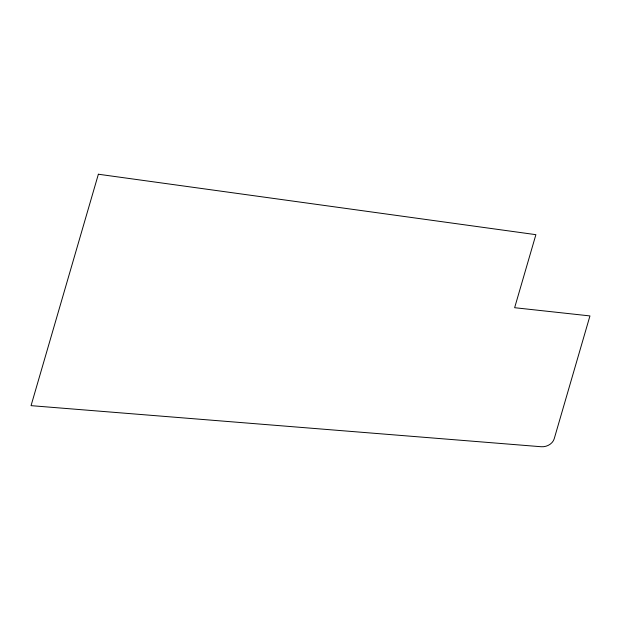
<?xml version="1.0" encoding="UTF-8"?>
<svg xmlns="http://www.w3.org/2000/svg" width="621" height="621" viewBox="0 0 621 621"><rect width="100%" height="100%" fill="white"/><g stroke="black" fill="none" stroke-linecap="round" stroke-linejoin="round"><path stroke-width="0.93" d="M98.374 174.229L31.05 405.653L541.155 446.732A11.225 9.028 -15.7 0 0 554.219 438.744L589.95 315.918L514.638 307.705L535.892 234.668L98.374 174.229"/></g></svg>
